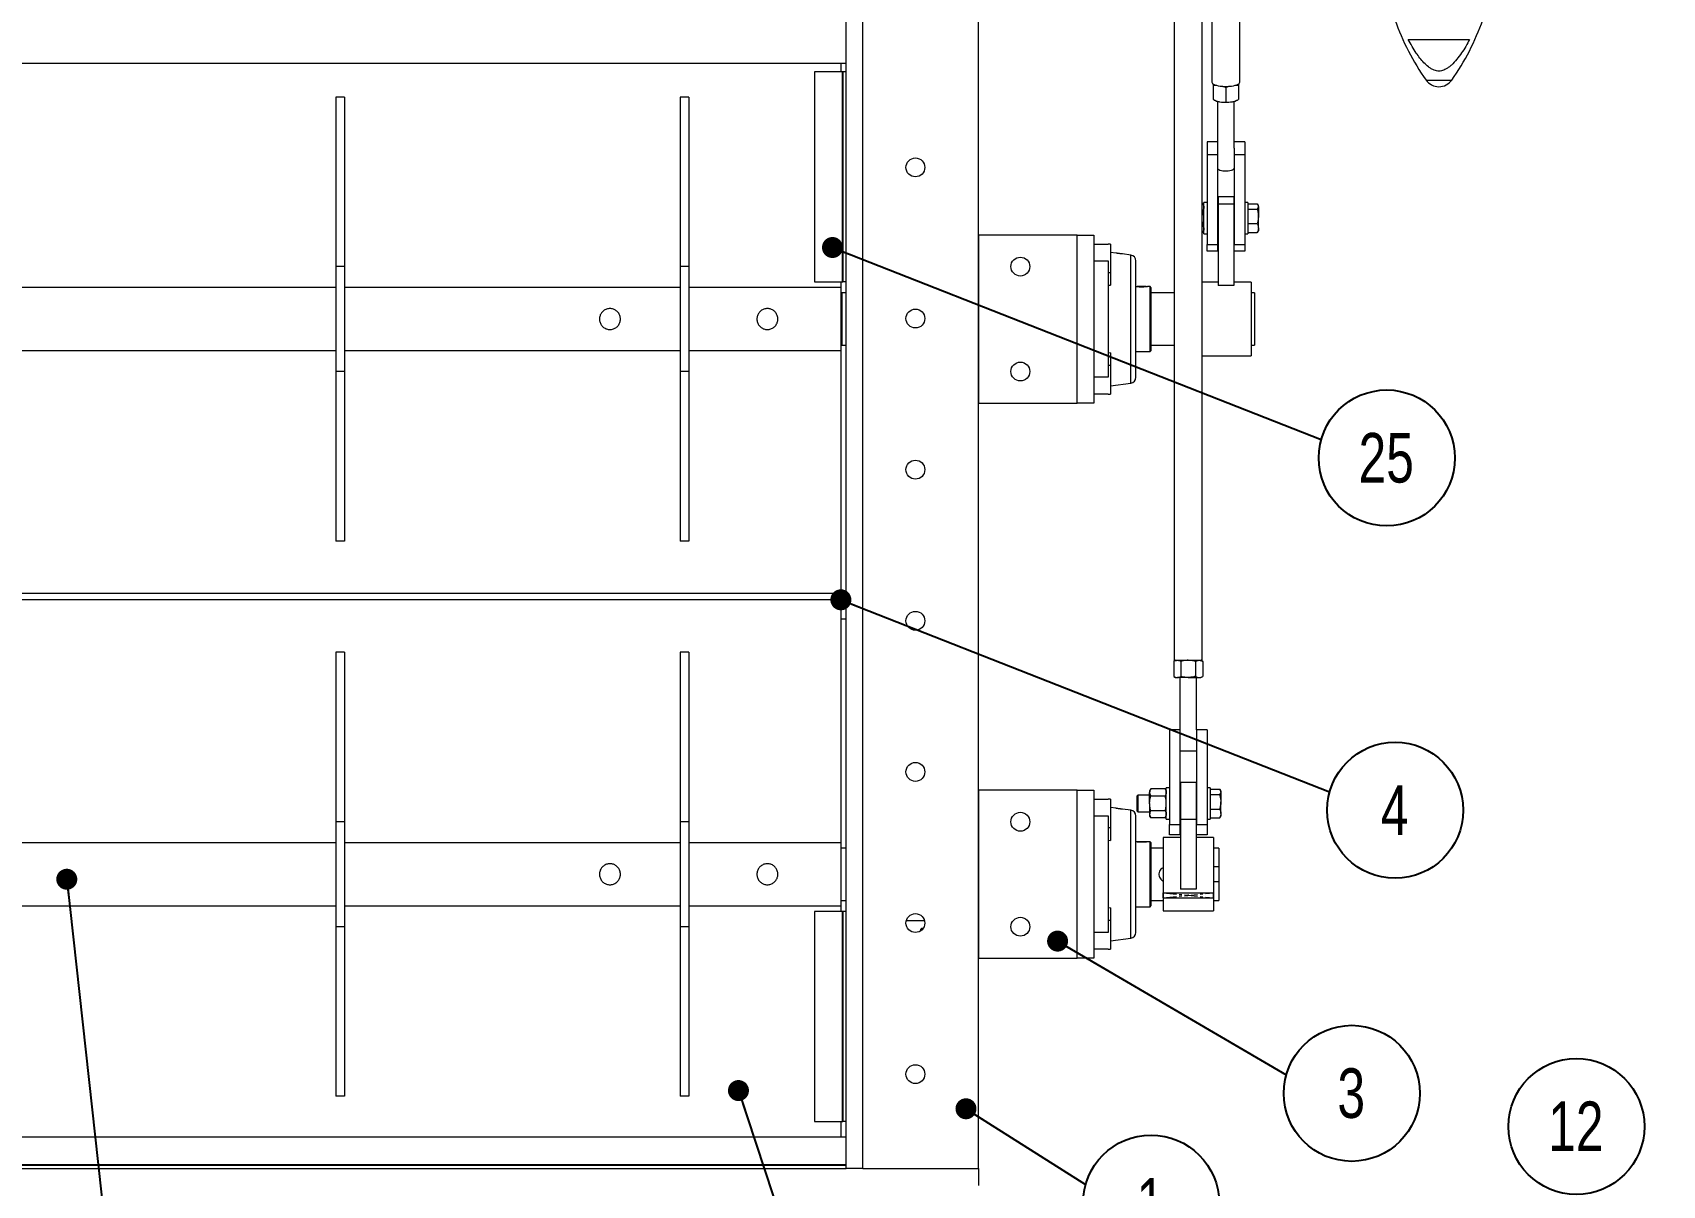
# Model space of a CAD drawing. Header units: millimetres. Extents: x -3124 to 13554, y -5049 to 691.
# Drawn here: x -1584 to -32, y -1491 to -393 of the extents above; entities that cross this region are included whole.
import ezdxf

# ---------------------------------------------------------------- set-up
doc = ezdxf.new("R2010")
doc.units = ezdxf.units.MM
doc.header["$PDSIZE"] = -1
doc.linetypes.add('CENTERX2', pattern=[20.32, 12.7, -2.54, 2.54, -2.54])
doc.layers.add('SHEET', color=179, linetype='Continuous')
doc.styles.add('SLDTEXTSTYLE0', font='TXT', dxfattribs={"width": 0.75})
doc.dimstyles.new('SLDDIMSTYLE1', dxfattribs={"dimtxt": 0.18, "dimasz": 3.302, "dimexe": 0, "dimexo": 0.0625, "dimgap": 0, "dimtad": 0, "dimtih": 1, "dimtoh": 1, "dimdec": 0, "dimrnd": 1e-09, "dimzin": 0, "dimdsep": 46, "dimtxsty": 'Standard', "dimsah": 1, "dimcen": 0.09, "dimadec": 0, "dimazin": 0, "dimtfac": 3.302, "dimtdec": 0, "dimtofl": 0, "dimtmove": 0, "dimatfit": 3, "dimfxl": 1, "dimfrac": 2, "dimtolj": 1, "dimtzin": 0, "dimarcsym": 0})

msp = doc.modelspace()

# ---------------------------------------------------------------- linework, layer by layer
at = {"linetype": 'Continuous', "lineweight": 20}
for p, q in [((-809.36627, -1474.9973), (-809.36627, 145.00267)), ((-793.36624, -1474.9973), (-793.36624, 145.00267)), ((-683.36623, -1474.9973), (-683.36623, 145.00267)), ((-496.76615, -216.49734), (-496.76615, -990.64476)), ((-470.06637, -990.64476), (-470.06637, -216.49734)), ((-460.96617, -216.49734), (-460.96617, -439.65784)), ((-434.26615, -439.65784), (-434.26615, -216.49734)), ((-273.95684, -399.06839), (-215.37573, -399.06839)), ((-2429.36618, -421.80243), (-809.36627, -421.80243)), ((-813.10289, -429.99736), (-839.36624, -429.99736)), ((-839.36624, -429.99736), (-839.36624, -629.99728)), ((-814.36627, -421.80243), (-814.36627, -429.99736)), ((-812.36629, -429.99736), (-813.10289, -429.99736)), ((-813.10289, -429.99736), (-813.10289, -629.99728)), ((-809.36627, -429.99736), (-812.36629, -429.99736)), ((-812.36629, -429.99736), (-812.36629, -629.99728)), ((-459.61624, -441.36575), (-459.61624, -442.83155)), ((-459.61624, -442.83155), (-456.71135, -442.62281)), ((-459.61624, -442.83155), (-459.61624, -456.38064)), ((-447.61616, -444.98661), (-447.61616, -458.5357)), ((-435.61632, -441.35812), (-435.61632, -442.83155)), ((-435.61632, -442.83155), (-435.61632, -456.38064)), ((-256.90038, -437.74751), (-244.66617, -437.74751)), ((-244.66617, -437.74751), (-232.4322, -437.74751)), ((-1287.36618, -453.99729), (-1295.36619, -453.99729)), ((-1295.36619, -453.99729), (-1295.36619, -615.49738)), ((-1287.36618, -453.99729), (-1287.36618, -615.49738)), ((-959.36624, -453.99729), (-967.36626, -453.99729)), ((-967.36626, -453.99729), (-967.36626, -615.49738)), ((-959.36624, -453.99729), (-959.36624, -615.49738)), ((-458.58318, -456.87142), (-457.50171, -457.3603)), ((-455.6163, -458.02644), (-455.6163, -502.76378)), ((-439.61626, -502.76378), (-439.61626, -458.02644)), ((-437.73085, -457.3603), (-436.65105, -456.87214)), ((-465.51615, -496.5426), (-465.51615, -508.98495)), ((-455.6163, -496.5426), (-465.51615, -496.5426)), ((-429.61627, -496.5426), (-439.61626, -496.5426)), ((-429.61627, -496.5426), (-429.61627, -508.98495)), ((-455.51616, -508.98495), (-465.51615, -508.98495)), ((-465.51615, -508.98495), (-465.51615, -594.52012)), ((-455.51616, -503.15598), (-455.51616, -508.98495)), ((-455.51616, -508.98495), (-455.51616, -594.52012)), ((-439.61626, -502.76378), (-439.61626, -508.98495)), ((-429.61627, -508.98495), (-439.61626, -508.98495)), ((-439.61626, -508.98495), (-439.61626, -594.52012)), ((-429.61627, -508.98495), (-429.61627, -594.52012)), ((-469.5881, -555.43473), (-470.06637, -555.43473)), ((-468.51617, -557.29118), (-469.5881, -555.43473)), ((-465.51615, -554.29116), (-468.51617, -554.29116)), ((-468.51617, -569.29114), (-468.51617, -554.29116)), ((-440.01633, -549.16504), (-455.0162, -549.16504)), ((-455.0162, -549.16504), (-455.0162, -556.12877)), ((-440.01633, -556.12877), (-455.0162, -556.12877)), ((-455.0162, -556.12877), (-455.0162, -633.52253)), ((-440.01633, -549.16504), (-440.01633, -556.12877)), ((-440.01633, -556.12877), (-440.01633, -633.52253)), ((-426.61625, -554.29116), (-429.61627, -554.29116)), ((-426.61625, -554.29116), (-426.61625, -555.42782)), ((-426.61625, -555.42782), (-426.61625, -584.29113)), ((-426.61625, -555.55489), (-417.68795, -555.55489)), ((-416.61626, -557.29118), (-417.18441, -556.30734)), ((-416.61626, -558.20051), (-416.61626, -557.29118)), ((-416.61626, -558.20051), (-416.61626, -567.71412)), ((-469.5881, -562.36294), (-470.06637, -562.36294)), ((-468.51617, -584.29113), (-468.51617, -569.29114)), ((-455.0162, -561.29113), (-455.51616, -561.29113)), ((-439.61626, -561.29113), (-440.01633, -561.29113)), ((-426.61625, -560.846), (-417.68795, -560.846)), ((-416.61626, -578.80476), (-416.61626, -567.71412)), ((-589.36625, -585.49729), (-683.36623, -585.49729)), ((-683.36623, -585.49729), (-683.36623, -745.49731)), ((-589.36625, -745.49731), (-589.36625, -585.49729)), ((-589.36625, -585.49729), (-573.36622, -585.49729)), ((-573.36622, -585.49729), (-573.36622, -745.49731)), ((-469.5881, -576.21935), (-470.06637, -576.21935)), ((-469.5881, -583.14755), (-470.06637, -583.14755)), ((-469.5881, -583.14755), (-468.51617, -581.29111)), ((-468.51617, -584.29113), (-465.51615, -584.29113)), ((-455.51616, -577.29116), (-455.0162, -577.29116)), ((-440.01633, -577.29116), (-439.61626, -577.29116)), ((-429.61627, -584.29113), (-426.61625, -584.29113)), ((-426.61625, -574.58225), (-417.68795, -574.58225)), ((-426.61625, -583.02739), (-417.68795, -583.02739)), ((-417.68795, -583.02739), (-417.30529, -582.25944)), ((-417.18441, -582.27506), (-416.61626, -581.29111)), ((-416.61626, -578.80476), (-416.61626, -581.29111)), ((-573.36622, -593.99739), (-559.76635, -593.99739)), ((-557.36619, -593.99739), (-559.76635, -593.99739)), ((-557.36619, -593.99739), (-557.36619, -621.31109)), ((-552.01107, -602.69334), (-557.36619, -601.98834)), ((-538.19185, -604.51272), (-546.09924, -603.47166)), ((-538.19185, -665.49733), (-538.19185, -604.51272)), ((-465.51615, -594.52012), (-455.51616, -594.52012)), ((-465.51615, -600.91343), (-465.51615, -594.52012)), ((-455.51616, -600.91343), (-465.51615, -600.91343)), ((-455.51616, -594.52012), (-455.51616, -600.91343)), ((-439.61626, -594.52012), (-429.61627, -594.52012)), ((-439.61626, -600.91343), (-439.61626, -594.52012)), ((-429.61627, -600.91343), (-439.61626, -600.91343)), ((-429.61627, -594.52012), (-429.61627, -600.91343)), ((-1287.36618, -615.49738), (-1295.36619, -615.49738)), ((-1295.36619, -615.49738), (-1295.36619, -715.49734)), ((-1287.36618, -615.49738), (-1287.36618, -715.49734)), ((-959.36624, -615.49738), (-967.36626, -615.49738)), ((-967.36626, -615.49738), (-967.36626, -715.49734)), ((-959.36624, -615.49738), (-959.36624, -715.49734)), ((-573.36622, -609.9973), (-559.76635, -609.9973)), ((-559.76635, -609.9973), (-559.76635, -720.99735)), ((-533.36626, -665.49733), (-533.36626, -610.01518)), ((-1295.36619, -635.49736), (-1615.36623, -635.49736)), ((-967.36626, -635.49736), (-1287.36618, -635.49736)), ((-814.36627, -635.49736), (-959.36624, -635.49736)), ((-839.36624, -629.99728), (-813.10289, -629.99728)), ((-814.36627, -629.99728), (-814.36627, -635.49736)), ((-814.36627, -635.49736), (-814.36627, -665.49733)), ((-813.10289, -629.99728), (-812.36629, -629.99728)), ((-809.36627, -629.99728), (-812.36629, -629.99728)), ((-557.36619, -621.31109), (-559.76635, -621.31109)), ((-559.76635, -633.12104), (-557.36619, -633.35183)), ((-557.36619, -621.31109), (-557.36619, -633.35183)), ((-532.08977, -634.59733), (-532.25094, -634.75874)), ((-523.4428, -634.59733), (-532.08977, -634.59733)), ((-523.27925, -634.76088), (-523.4428, -634.59733)), ((-519.86629, -634.59733), (-522.09502, -634.59733)), ((-518.76622, -635.69739), (-519.86629, -634.59733)), ((-519.86629, -665.49733), (-519.86629, -634.59733)), ((-518.76622, -665.49733), (-518.76622, -635.69739)), ((-455.0162, -630.49736), (-470.06637, -630.49736)), ((-440.01633, -633.52253), (-455.0162, -633.52253)), ((-423.51633, -630.49736), (-440.01633, -630.49736)), ((-423.51633, -630.49736), (-423.51633, -694.16764)), ((-813.36622, -640.99731), (-814.36627, -640.99731)), ((-809.36627, -640.49735), (-813.36622, -640.49735)), ((-813.36622, -640.49735), (-813.36622, -690.49736)), ((-496.76615, -640.49735), (-518.76622, -640.49735)), ((-420.46625, -640.49735), (-423.51633, -640.49735)), ((-420.46625, -640.49735), (-420.46625, -690.49736)), ((-814.36627, -665.49733), (-814.36627, -695.49736)), ((-538.19185, -726.48199), (-538.19185, -665.49733)), ((-533.36626, -720.97947), (-533.36626, -665.49733)), ((-519.86629, -696.39733), (-519.86629, -665.49733)), ((-518.76622, -695.29732), (-518.76622, -665.49733)), ((-1615.36623, -695.49736), (-1295.36619, -695.49736)), ((-1287.36618, -695.49736), (-967.36626, -695.49736)), ((-959.36624, -695.49736), (-814.36627, -695.49736)), ((-814.36627, -689.99734), (-813.36622, -689.99734)), ((-814.36627, -695.49736), (-814.36627, -926.99732)), ((-813.36622, -690.49736), (-809.36627, -690.49736)), ((-557.36619, -697.64277), (-559.76635, -697.87361)), ((-557.36619, -697.64277), (-557.36619, -709.68362)), ((-533.36626, -696.39733), (-519.86629, -696.39733)), ((-519.86629, -696.39733), (-518.76622, -695.29732)), ((-518.76622, -690.49736), (-496.76615, -690.49736)), ((-423.51633, -690.49736), (-420.46625, -690.49736)), ((-423.51633, -694.16764), (-423.51633, -700.49735)), ((-557.36619, -709.68362), (-559.76635, -709.68362)), ((-557.36619, -709.68362), (-557.36619, -736.99733)), ((-470.06637, -700.49735), (-423.51633, -700.49735)), ((-1287.36618, -715.49734), (-1295.36619, -715.49734)), ((-1295.36619, -715.49734), (-1295.36619, -876.99731)), ((-1287.36618, -715.49734), (-1287.36618, -876.99731)), ((-959.36624, -715.49734), (-967.36626, -715.49734)), ((-967.36626, -715.49734), (-967.36626, -876.99731)), ((-959.36624, -715.49734), (-959.36624, -876.99731)), ((-559.76635, -720.99735), (-573.36622, -720.99735)), ((-557.36619, -729.00637), (-538.19185, -726.48199)), ((-559.76635, -736.99733), (-573.36622, -736.99733)), ((-559.76635, -736.99733), (-557.36619, -736.99733)), ((-683.36623, -745.49731), (-589.36625, -745.49731)), ((-573.36622, -745.49731), (-589.36625, -745.49731)), ((-1287.36618, -876.99731), (-1295.36619, -876.99731)), ((-959.36624, -876.99731), (-967.36626, -876.99731)), ((-814.36627, -926.99732), (-2424.36619, -926.99732)), ((-814.36627, -932.9973), (-2424.36619, -932.9973)), ((-814.36627, -932.9973), (-814.36627, -1164.49732)), ((-814.36627, -951.16891), (-809.36627, -951.16891)), ((-1287.36618, -982.99731), (-1295.36619, -982.99731)), ((-1295.36619, -982.99731), (-1295.36619, -1144.49734)), ((-1287.36618, -982.99731), (-1287.36618, -1144.49734)), ((-959.36624, -982.99731), (-967.36626, -982.99731)), ((-967.36626, -982.99731), (-967.36626, -1144.49734)), ((-959.36624, -982.99731), (-959.36624, -1144.49734)), ((-495.41622, -990.64476), (-497.27279, -991.71651)), ((-497.27279, -991.71651), (-497.27279, -1005.97293)), ((-496.76615, -990.64476), (-470.06637, -990.64476)), ((-490.34458, -991.71651), (-490.34458, -1005.97293)), ((-476.48817, -991.71651), (-476.48817, -1005.97293)), ((-469.55997, -991.71651), (-471.41629, -990.64476)), ((-469.55997, -991.71651), (-469.55997, -1005.97293)), ((-497.27279, -1005.97293), (-495.41622, -1007.04474)), ((-495.41622, -1007.04474), (-493.80857, -1007.04474)), ((-483.41638, -1007.04474), (-493.80857, -1007.04474)), ((-491.41627, -1007.04474), (-491.41627, -1057.04475)), ((-483.41638, -1007.04474), (-473.02395, -1007.04474)), ((-475.41624, -1057.04475), (-475.41624, -1007.04474)), ((-473.02395, -1007.04474), (-471.41629, -1007.04474)), ((-471.41629, -1007.04474), (-469.55997, -1005.97293)), ((-501.31637, -1057.04475), (-501.31637, -1147.04472)), ((-491.31638, -1057.04475), (-501.31637, -1057.04475)), ((-491.31638, -1057.04475), (-491.31638, -1147.04472)), ((-465.41625, -1057.04475), (-475.41624, -1057.04475)), ((-475.41624, -1057.04475), (-475.41624, -1147.04472)), ((-465.41625, -1057.04475), (-465.41625, -1147.04472)), ((-491.31638, -1077.04473), (-475.41624, -1077.04473)), ((-683.36623, -1114.49731), (-683.36623, -1274.4973)), ((-589.36625, -1114.49731), (-683.36623, -1114.49731)), ((-589.36625, -1274.4973), (-589.36625, -1114.49731)), ((-589.36625, -1114.49731), (-573.36622, -1114.49731)), ((-573.36622, -1114.49731), (-573.36622, -1274.4973)), ((-519.14435, -1113.18833), (-520.21628, -1115.04472)), ((-520.21628, -1115.04472), (-520.21628, -1116.65243)), ((-520.21628, -1127.04474), (-520.21628, -1116.65243)), ((-505.38808, -1113.18833), (-519.14435, -1113.18833)), ((-504.31615, -1115.04472), (-505.38808, -1113.18833)), ((-501.31637, -1112.04476), (-504.31615, -1112.04476)), ((-504.31615, -1127.04474), (-504.31615, -1112.04476)), ((-475.86638, -1107.0447), (-490.86624, -1107.0447)), ((-490.86624, -1107.0447), (-490.86624, -1142.21228)), ((-475.86638, -1107.0447), (-475.86638, -1142.21228)), ((-462.41623, -1112.04476), (-465.41625, -1112.04476)), ((-462.41623, -1112.04476), (-462.41623, -1113.18136)), ((-462.41623, -1113.18136), (-462.41623, -1142.04473)), ((-462.41623, -1113.30849), (-453.48817, -1113.30849)), ((-452.41624, -1115.04472), (-452.98439, -1114.06088)), ((-452.41624, -1115.95405), (-452.41624, -1115.04472)), ((-452.41624, -1115.95405), (-452.41624, -1125.46766)), ((-573.36622, -1122.99729), (-559.76635, -1122.99729)), ((-557.36619, -1122.99729), (-559.76635, -1122.99729)), ((-557.36619, -1122.99729), (-557.36619, -1150.311)), ((-552.01107, -1131.69331), (-557.36619, -1130.9883)), ((-538.19185, -1133.51262), (-546.09924, -1132.47163)), ((-531.31467, -1119.04473), (-532.41616, -1120.14622)), ((-532.41616, -1120.14622), (-532.41616, -1120.66895)), ((-532.41616, -1120.66895), (-532.41616, -1133.9432)), ((-520.21628, -1119.04473), (-531.31467, -1119.04473)), ((-531.31467, -1119.04473), (-531.31467, -1119.65091)), ((-531.31467, -1119.65091), (-531.31467, -1135.0447)), ((-520.21628, -1127.04474), (-520.21628, -1137.43705)), ((-505.38808, -1120.11654), (-519.14435, -1120.11654)), ((-504.31615, -1142.04473), (-504.31615, -1127.04474)), ((-490.86624, -1119.04473), (-491.31638, -1119.04473)), ((-475.41624, -1119.04473), (-475.86638, -1119.04473)), ((-462.41623, -1118.59954), (-453.48817, -1118.59954)), ((-462.41623, -1132.33579), (-453.48817, -1132.33579)), ((-452.41624, -1136.55836), (-452.41624, -1125.46766)), ((-1287.36618, -1144.49734), (-1295.36619, -1144.49734)), ((-1295.36619, -1144.49734), (-1295.36619, -1244.4973)), ((-1287.36618, -1144.49734), (-1287.36618, -1244.4973)), ((-959.36624, -1144.49734), (-967.36626, -1144.49734)), ((-967.36626, -1144.49734), (-967.36626, -1244.4973)), ((-959.36624, -1144.49734), (-959.36624, -1244.4973)), ((-573.36622, -1138.99732), (-559.76635, -1138.99732)), ((-559.76635, -1138.99732), (-559.76635, -1249.99732)), ((-538.19185, -1194.49732), (-538.19185, -1133.51262)), ((-533.36626, -1194.49732), (-533.36626, -1139.01514)), ((-532.41616, -1133.9432), (-531.31467, -1135.0447)), ((-531.31467, -1135.0447), (-520.21628, -1135.0447)), ((-520.21628, -1137.43705), (-520.21628, -1139.04471)), ((-520.21628, -1139.04471), (-519.14435, -1140.90115)), ((-505.38808, -1133.97295), (-519.14435, -1133.97295)), ((-505.38808, -1140.90115), (-519.14435, -1140.90115)), ((-505.38808, -1140.90115), (-504.31615, -1139.04471)), ((-504.31615, -1142.04473), (-501.31637, -1142.04473)), ((-501.31637, -1147.04472), (-491.31638, -1147.04472)), ((-501.31637, -1157.04471), (-501.31637, -1147.04472)), ((-491.31638, -1135.0447), (-490.86624, -1135.0447)), ((-491.31638, -1147.04472), (-491.31638, -1157.04471)), ((-475.86638, -1142.21228), (-490.86624, -1142.21228)), ((-490.86624, -1142.21228), (-490.86624, -1208.73159)), ((-475.86638, -1135.0447), (-475.41624, -1135.0447)), ((-475.86638, -1142.21228), (-475.86638, -1208.73159)), ((-475.41624, -1147.04472), (-465.41625, -1147.04472)), ((-475.41624, -1157.04471), (-475.41624, -1147.04472)), ((-465.41625, -1142.04473), (-462.41623, -1142.04473)), ((-465.41625, -1147.04472), (-465.41625, -1157.04471)), ((-462.41623, -1140.78093), (-453.48817, -1140.78093)), ((-453.48817, -1140.78093), (-453.10527, -1140.01304)), ((-452.98439, -1140.0286), (-452.41624, -1139.04471)), ((-452.41624, -1136.55836), (-452.41624, -1139.04471)), ((-1295.36619, -1164.49732), (-1615.36623, -1164.49732)), ((-967.36626, -1164.49732), (-1287.36618, -1164.49732)), ((-814.36627, -1164.49732), (-959.36624, -1164.49732)), ((-814.36627, -1164.49732), (-814.36627, -1194.49732)), ((-557.36619, -1150.311), (-559.76635, -1150.311)), ((-559.76635, -1162.12103), (-557.36619, -1162.35185)), ((-557.36619, -1150.311), (-557.36619, -1162.35185)), ((-532.08977, -1163.59732), (-532.25094, -1163.75867)), ((-523.4428, -1163.59732), (-532.08977, -1163.59732)), ((-523.27925, -1163.76087), (-523.4428, -1163.59732)), ((-519.86629, -1163.59732), (-522.09502, -1163.59732)), ((-518.76622, -1164.69732), (-519.86629, -1163.59732)), ((-519.86629, -1194.49732), (-519.86629, -1163.59732)), ((-490.86624, -1159.49732), (-507.36624, -1159.49732)), ((-507.36624, -1159.49732), (-507.36624, -1229.49731)), ((-491.31638, -1157.04471), (-501.31637, -1157.04471)), ((-459.36638, -1159.49732), (-475.86638, -1159.49732)), ((-465.41625, -1157.04471), (-475.41624, -1157.04471)), ((-459.36638, -1159.49732), (-459.36638, -1229.49731)), ((-809.36627, -1169.49731), (-814.36627, -1169.49731)), ((-518.76622, -1194.49732), (-518.76622, -1164.69732)), ((-507.36624, -1169.49731), (-518.76622, -1169.49731)), ((-454.36627, -1169.49731), (-459.36638, -1169.49731)), ((-454.36627, -1169.49731), (-454.36627, -1187.49732)), ((-814.36627, -1194.49732), (-814.36627, -1224.49732)), ((-538.19185, -1255.48199), (-538.19185, -1194.49732)), ((-533.36626, -1249.97947), (-533.36626, -1194.49732)), ((-519.86629, -1225.39732), (-519.86629, -1194.49732)), ((-518.76622, -1224.29732), (-518.76622, -1194.49732)), ((-454.36627, -1187.49732), (-459.36638, -1187.49732)), ((-454.36627, -1187.49732), (-454.36627, -1201.49732)), ((-475.86638, -1208.73159), (-490.86624, -1208.73159)), ((-459.36638, -1201.49732), (-454.36627, -1201.49732)), ((-454.36627, -1201.49732), (-454.36627, -1219.49732)), ((-1615.36623, -1224.49732), (-1295.36619, -1224.49732)), ((-1287.36618, -1224.49732), (-967.36626, -1224.49732)), ((-959.36624, -1224.49732), (-814.36627, -1224.49732)), ((-814.36627, -1219.49732), (-809.36627, -1219.49732)), ((-814.36627, -1224.49732), (-814.36627, -1229.99731)), ((-533.36626, -1225.39732), (-519.86629, -1225.39732)), ((-519.86629, -1225.39732), (-518.76622, -1224.29732)), ((-518.76622, -1219.49732), (-507.36624, -1219.49732)), ((-507.36626, -1217.02995), (-507.36626, -1212.11503)), ((-507.36626, -1212.11503), (-459.36626, -1212.11503)), ((-507.36626, -1217.02995), (-459.36626, -1217.02995)), ((-459.36638, -1219.49732), (-454.36627, -1219.49732)), ((-459.36626, -1217.02995), (-459.36626, -1212.11503)), ((-839.36624, -1229.99731), (-839.36624, -1429.9973)), ((-813.10289, -1229.99731), (-839.36624, -1229.99731)), ((-812.36629, -1229.99731), (-813.10289, -1229.99731)), ((-813.10289, -1229.99731), (-813.10289, -1429.9973)), ((-809.36627, -1229.99731), (-812.36629, -1229.99731)), ((-812.36629, -1229.99731), (-812.36629, -1429.9973)), ((-752.01206, -1238.49732), (-734.7204, -1238.49732)), ((-557.36619, -1226.64276), (-559.76635, -1226.87361)), ((-557.36619, -1238.68361), (-559.76635, -1238.68361)), ((-557.36619, -1226.64276), (-557.36619, -1238.68361)), ((-557.36619, -1238.68361), (-557.36619, -1265.99732)), ((-507.36624, -1229.49731), (-459.36638, -1229.49731)), ((-1287.36618, -1244.4973), (-1295.36619, -1244.4973)), ((-1295.36619, -1244.4973), (-1295.36619, -1405.9973)), ((-1287.36618, -1244.4973), (-1287.36618, -1405.9973)), ((-959.36624, -1244.4973), (-967.36626, -1244.4973)), ((-967.36626, -1244.4973), (-967.36626, -1405.9973)), ((-959.36624, -1244.4973), (-959.36624, -1405.9973)), ((-737.40225, -1246.2143), (-738.36629, -1247.17829)), ((-738.36629, -1247.17829), (-738.36629, -1248.48062)), ((-736.03253, -1246.2143), (-737.40225, -1246.2143)), ((-737.40225, -1246.2143), (-737.40225, -1247.73756)), ((-559.76635, -1249.99732), (-573.36622, -1249.99732)), ((-557.36619, -1258.00633), (-538.19185, -1255.48199)), ((-559.76635, -1265.99732), (-573.36622, -1265.99732)), ((-559.76635, -1265.99732), (-557.36619, -1265.99732)), ((-683.36623, -1274.4973), (-589.36625, -1274.4973)), ((-573.36622, -1274.4973), (-589.36625, -1274.4973)), ((-1287.36618, -1405.9973), (-1295.36619, -1405.9973)), ((-959.36624, -1405.9973), (-967.36626, -1405.9973)), ((-839.36624, -1429.9973), (-813.10289, -1429.9973)), ((-814.36627, -1429.9973), (-814.36627, -1444.9973)), ((-813.10289, -1429.9973), (-812.36629, -1429.9973)), ((-809.36627, -1429.9973), (-812.36629, -1429.9973)), ((-809.36627, -1444.9973), (-2429.36618, -1444.9973)), ((-809.36627, -1471.2607), (-2429.36618, -1471.2607)), ((-809.36627, -1471.9973), (-2429.36618, -1471.9973)), ((-2429.36618, -1474.9973), (-809.36627, -1474.9973)), ((-793.36624, -1474.9973), (-809.36627, -1474.9973)), ((-793.36624, -1474.9973), (-683.36623, -1474.9973)), ((-683.36623, -1474.9973), (-683.36623, -1490.9973))]:
    msp.add_line(p, q, dxfattribs=at)
at = {"linetype": 'CENTERX2', "lineweight": 20}
for p, q in [((-507.36626, -1217.02995), (-459.36626, -1212.11503)), ((-507.36626, -1212.11503), (-459.36626, -1217.02995))]:
    msp.add_line(p, q, dxfattribs=at)
at = {"linetype": 'Continuous', "lineweight": 20, "flags": 128}
for points in [[(-460.96617, -439.65784), (-460.78426, -440.34127), (-460.24281, -441.00622), (-459.35732, -441.63421), (-458.1514, -442.20844), (-456.65795, -442.71293), (-454.91797, -443.13422), (-452.97891, -443.46062), (-450.89346, -443.6833), (-448.71861, -443.79619), (-446.51371, -443.79619), (-444.3391, -443.6833), (-442.25365, -443.46062), (-440.31459, -443.13422), (-438.57461, -442.71293), (-437.08116, -442.20844), (-435.87524, -441.63421), (-434.98951, -441.00622), (-434.4483, -440.34127), (-434.26615, -439.65784), (-434.26615, -439.65784)], [(-455.51616, -522.16378), (-455.07079, -522.67459), (-454.2883, -523.14463), (-453.20398, -523.55245), (-451.86669, -523.8798), (-450.33723, -524.11166), (-448.68475, -524.23778), (-446.98387, -524.25232), (-445.31161, -524.15457), (-443.74353, -523.94906), (-442.35069, -523.64507), (-441.19603, -523.25621), (-440.332, -522.80036), (-439.79722, -522.29789), (-439.61626, -521.77158)]]:
    msp.add_lwpolyline(points, dxfattribs=at)
at = {"linetype": 'Continuous', "lineweight": 20}
for centre in [(-743.36625, -520.99734), (-643.36626, -615.49734), (-743.36625, -664.99734), (-643.36626, -715.49733), (-743.36625, -808.99733), (-743.36625, -952.99732), (-743.36625, -1096.99732), (-643.36626, -1144.49732), (-743.36625, -1240.99731), (-643.36626, -1244.49731), (-743.36625, -1384.99731)]:
    msp.add_circle(centre, 9, dxfattribs=at)
for centre, radius, start, end in [((-69.31138, -304.66721), 229.99999, 199.20709271, 215.35285502), ((-420.02116, -304.66721), 229.99999, 324.64714498, 340.79290729), ((-244.66627, -429.06841), 15, 215.35285502, 270), ((-244.66627, -429.06841), 15, 270, 324.64714498), ((-451.05928, -442.25954), 16.41761, 246.89548477, 261.04013515), ((-447.61628, -423.12881), 35.85359, 260.36650813, 279.63349187), ((-444.17232, -442.26286), 16.41418, 278.9583803, 293.10599978), ((-454.76558, -502.75546), 0.85076, 180.56045436, 208.0849856), ((-538.91626, -610.01518), 5.55, 0, 82.5), ((-538.91626, -720.97949), 5.55, 277.5, 0), ((-538.91626, -1139.01516), 5.55, 0, 82.5), ((-538.91626, -1249.97947), 5.55, 277.5, 0)]:
    msp.add_arc(centre, radius, start, end, dxfattribs=at)
for points, knots in [([(-215.37573, -399.06839), (-216.5781, -401.27276), (-218.98257, -405.68102), (-223.05448, -412.0215), (-227.50566, -418.09274), (-231.62346, -422.56436), (-235.12575, -425.53445), (-237.53607, -427.15778), (-239.93772, -428.33615), (-242.26226, -429.05367), (-244.62378, -429.30195), (-246.92329, -429.06773), (-249.39422, -428.36015), (-251.97456, -427.07268), (-255.30478, -424.72559), (-258.96471, -421.32916), (-262.76919, -416.83855), (-266.53909, -411.60609), (-270.33429, -405.71138), (-272.74923, -401.28289), (-273.95684, -399.06839)], [0, 0, 0, 0, 0.0863457041, 0.1726723306, 0.2589680891, 0.3450829634, 0.3809357595, 0.4167374877, 0.4447326759, 0.4726738442, 0.4999778201, 0.5258154528, 0.5516891246, 0.587992722, 0.6243958973, 0.6915464351, 0.7590637828, 0.8265466259, 0.913263425, 1, 1, 1, 1]), ([(-450.76257, -443.67174), (-450.64107, -443.70576), (-449.57087, -444.00542), (-448.5347, -444.52554), (-447.61616, -444.98661)], [0, 0, 0, 0, 0.1135316902, 1, 1, 1, 1]), ([(-447.61616, -444.98661), (-446.64623, -444.49634), (-445.57087, -443.95278), (-444.45906, -443.65981), (-444.35006, -443.63108)], [0, 0, 0, 0, 0.9019669228, 1, 1, 1, 1]), ([(-438.43943, -442.62389), (-438.42576, -442.62288), (-437.46454, -442.55203), (-436.53381, -442.69279), (-435.61632, -442.83155)], [0, 0, 0, 0, 0.01422294637, 1, 1, 1, 1]), ([(-459.61624, -456.38064), (-458.64186, -456.84034), (-456.67516, -457.7682), (-454.64203, -458.23918), (-453.6162, -458.47681)], [0, 0, 0, 0, 0.4954422042, 1, 1, 1, 1]), ([(-453.6162, -458.47681), (-453.47395, -458.50113), (-452.39688, -458.68522), (-450.36635, -458.82772), (-448.53849, -458.63364), (-447.61616, -458.5357)], [0, 0, 0, 0, 0.0701017133, 0.5307787059, 1, 1, 1, 1]), ([(-447.61616, -458.5357), (-446.64177, -458.6454), (-444.67512, -458.86682), (-442.6421, -458.6076), (-441.61636, -458.47681)], [0, 0, 0, 0, 0.49545634103, 1, 1, 1, 1]), ([(-441.61636, -458.47681), (-441.47411, -458.45007), (-440.397, -458.24758), (-438.36634, -457.66018), (-436.53855, -456.80974), (-435.61632, -456.38064)], [0, 0, 0, 0, 0.07010300584, 0.53080898002, 1, 1, 1, 1]), ([(-469.5881, -555.43473), (-469.2885, -555.99733), (-468.6838, -557.13283), (-468.57238, -558.30661), (-468.51617, -558.89883)], [0, 0, 0, 0, 0.49545980862, 1, 1, 1, 1]), ([(-468.51617, -558.89883), (-468.5175, -558.98097), (-468.52752, -559.60284), (-468.76103, -560.77515), (-469.31073, -561.83044), (-469.5881, -562.36294)], [0, 0, 0, 0, 0.0701028764, 0.5307833129, 1, 1, 1, 1]), ([(-417.68795, -555.55489), (-417.55699, -555.73731), (-417.18332, -556.2578), (-416.72753, -557.13899), (-416.65351, -557.84511), (-416.61626, -558.20051)], [0, 0, 0, 0, 0.2113672121, 0.6030802211, 1, 1, 1, 1]), ([(-416.61626, -558.20051), (-416.62813, -558.40849), (-416.6792, -559.30359), (-417.24988, -560.17617), (-417.68795, -560.846)], [0, 0, 0, 0, 0.2323648947, 1, 1, 1, 1]), ([(-468.51617, -569.29114), (-468.53213, -568.66118), (-468.59152, -566.31611), (-469.16712, -564.03285), (-469.5881, -562.36294)], [0, 0, 0, 0, 0.2686301534, 1, 1, 1, 1]), ([(-469.5881, -576.21935), (-469.42631, -575.63772), (-468.79813, -573.37939), (-468.63631, -571.03313), (-468.51617, -569.29114)], [0, 0, 0, 0, 0.25754594749, 1, 1, 1, 1]), ([(-417.68795, -560.846), (-417.38845, -561.96143), (-416.78395, -564.21272), (-416.6725, -566.53995), (-416.61626, -567.71412)], [0, 0, 0, 0, 0.49545992807, 1, 1, 1, 1]), ([(-416.61626, -567.71412), (-416.61759, -567.87692), (-416.62762, -569.10977), (-416.86117, -571.43423), (-417.41068, -573.52652), (-417.68795, -574.58225)], [0, 0, 0, 0, 0.0700894071, 0.5307895444, 1, 1, 1, 1]), ([(-469.5881, -576.21935), (-469.2885, -576.78194), (-468.6838, -577.91743), (-468.57238, -579.09123), (-468.51617, -579.68345)], [0, 0, 0, 0, 0.4954616146, 1, 1, 1, 1]), ([(-468.51617, -579.68345), (-468.5175, -579.76558), (-468.52752, -580.38749), (-468.76103, -581.55974), (-469.31073, -582.61505), (-469.5881, -583.14755)], [0, 0, 0, 0, 0.0700994572, 0.5307852028, 1, 1, 1, 1]), ([(-417.68795, -574.58225), (-417.38845, -575.26801), (-416.78395, -576.65212), (-416.6725, -578.08288), (-416.61626, -578.80476)], [0, 0, 0, 0, 0.4954590914, 1, 1, 1, 1]), ([(-416.61626, -578.80476), (-416.61759, -578.90489), (-416.62761, -579.66302), (-416.86117, -581.09195), (-417.41068, -582.37831), (-417.68795, -583.02739)], [0, 0, 0, 0, 0.07010727893, 0.53079562259, 1, 1, 1, 1]), ([(-551.62125, -602.7638), (-551.66907, -602.75549), (-551.87711, -602.71936), (-552.06486, -602.68557), (-552.02167, -602.69319), (-552.01131, -602.69501)], [0, 0, 0, 0, 0.1848890293, 0.8044886234, 1, 1, 1, 1]), ([(-546.5253, -603.43471), (-546.60028, -603.42776), (-546.86086, -603.40363), (-547.48269, -603.34142), (-548.4257, -603.23455), (-549.45984, -603.10044), (-550.45273, -602.95581), (-551.18898, -602.83722), (-551.50468, -602.7836), (-551.62125, -602.7638)], [0, 0, 0, 0, 0.0653943299, 0.2272481734, 0.392758357, 0.5614405457, 0.7315613344, 0.9008796748, 1, 1, 1, 1]), ([(-546.09924, -603.47166), (-546.09916, -603.47166), (-546.05467, -603.47166), (-546.19391, -603.46495), (-546.43466, -603.44298), (-546.5253, -603.43471)], [0, 0, 0, 0, 0.0011164906, 0.6239629642, 1, 1, 1, 1]), ([(-522.09502, -634.59816), (-522.14445, -634.606), (-522.24406, -634.62181), (-523.05928, -634.74007), (-524.30574, -634.88583), (-525.98382, -635.01481), (-527.94275, -635.06214), (-529.94127, -634.9946), (-531.70387, -634.83747), (-532.90577, -634.68056), (-533.46251, -634.59445), (-533.39403, -634.60484), (-533.37675, -634.60746)], [0, 0, 0, 0, 0.0926160163, 0.1866509759, 0.2862619779, 0.3941814547, 0.5091459651, 0.6274455129, 0.7455644906, 0.8594485648, 0.9645292781, 1, 1, 1, 1]), ([(-1044.36628, -665.49733), (-1044.2617, -664.40627), (-1044.05268, -662.22547), (-1042.43078, -659.30266), (-1039.99934, -657.00192), (-1036.86977, -655.6148), (-1033.48852, -655.35444), (-1030.29457, -656.17617), (-1027.53125, -657.95208), (-1025.43157, -660.58833), (-1024.31166, -663.82724), (-1024.33165, -667.20005), (-1025.40413, -670.31238), (-1027.41344, -672.93909), (-1030.23496, -674.81851), (-1033.55286, -675.65394), (-1036.88234, -675.35511), (-1039.88802, -674.04498), (-1042.34002, -671.82263), (-1044.03983, -668.85814), (-1044.25914, -666.6003), (-1044.36628, -665.49733)], [0, 0, 0, 0, 0.0517213034, 0.1033809826, 0.1566633838, 0.2114490712, 0.2643673123, 0.3148870329, 0.3662423596, 0.4202729726, 0.4748115942, 0.5269789816, 0.5776543426, 0.6296806778, 0.6840619377, 0.7382977298, 0.7897500086, 0.8402504846, 0.8929664772, 0.9477133196, 1, 1, 1, 1]), ([(-894.36619, -665.49733), (-894.26166, -664.40627), (-894.05274, -662.22545), (-892.4308, -659.30266), (-889.99937, -657.00192), (-886.8698, -655.6148), (-883.48855, -655.35445), (-880.29459, -656.17616), (-877.5313, -657.95212), (-875.43142, -660.58826), (-874.31179, -663.82726), (-874.33147, -667.20007), (-875.40421, -670.31236), (-877.41346, -672.93909), (-880.23499, -674.81851), (-883.55288, -675.65394), (-886.88237, -675.35511), (-889.88805, -674.04498), (-892.34004, -671.82262), (-894.03989, -668.85815), (-894.2591, -666.6003), (-894.36619, -665.49733)], [0, 0, 0, 0, 0.0517209685, 0.1033806202, 0.1566629931, 0.2114486514, 0.2643668644, 0.3148865581, 0.3662418575, 0.4202736038, 0.4748115844, 0.5269789332, 0.5776548779, 0.6296811854, 0.6840624163, 0.7382981797, 0.7897504311, 0.8402508803, 0.8929668448, 0.9477136581, 1, 1, 1, 1]), ([(-497.27279, -991.71651), (-496.71015, -991.41695), (-495.57455, -990.81235), (-494.40078, -990.70096), (-493.80857, -990.64476)], [0, 0, 0, 0, 0.4954624098, 1, 1, 1, 1]), ([(-493.80857, -990.64476), (-493.72648, -990.64602), (-493.10481, -990.65556), (-491.93218, -990.88987), (-490.877, -991.43929), (-490.34458, -991.71651)], [0, 0, 0, 0, 0.0700915077, 0.5307936586, 1, 1, 1, 1]), ([(-483.41638, -990.64476), (-484.04634, -990.66067), (-486.39141, -990.7199), (-488.67467, -991.29552), (-490.34458, -991.71651)], [0, 0, 0, 0, 0.26863003178, 1, 1, 1, 1]), ([(-476.48817, -991.71651), (-477.0698, -991.55472), (-479.32813, -990.92653), (-481.67439, -990.76482), (-483.41638, -990.64476)], [0, 0, 0, 0, 0.257546724, 1, 1, 1, 1]), ([(-476.48817, -991.71651), (-475.92553, -991.41695), (-474.78995, -990.81235), (-473.61617, -990.70096), (-473.02395, -990.64476)], [0, 0, 0, 0, 0.4954660361, 1, 1, 1, 1]), ([(-473.02395, -990.64476), (-472.94186, -990.64602), (-472.32027, -990.65556), (-471.14751, -990.88988), (-470.09237, -991.43929), (-469.55997, -991.71651)], [0, 0, 0, 0, 0.070098347, 0.5307898791, 1, 1, 1, 1]), ([(-497.27279, -1005.97293), (-496.71014, -1006.27249), (-495.57455, -1006.87708), (-494.40078, -1006.98852), (-493.80857, -1007.04474)], [0, 0, 0, 0, 0.4954620612, 1, 1, 1, 1]), ([(-493.80857, -1007.04474), (-493.72648, -1007.04346), (-493.10481, -1007.03376), (-491.93218, -1006.79973), (-490.877, -1006.25021), (-490.34458, -1005.97293)], [0, 0, 0, 0, 0.0700915245, 0.5307922944, 1, 1, 1, 1]), ([(-483.41638, -1007.04474), (-484.04634, -1007.02883), (-486.39142, -1006.96961), (-488.67468, -1006.39395), (-490.34458, -1005.97293)], [0, 0, 0, 0, 0.2686295941, 1, 1, 1, 1]), ([(-476.48817, -1005.97293), (-477.0698, -1006.13472), (-479.32813, -1006.76291), (-481.67439, -1006.92465), (-483.41638, -1007.04474)], [0, 0, 0, 0, 0.2575464652, 1, 1, 1, 1]), ([(-476.48817, -1005.97293), (-475.92553, -1006.27249), (-474.78995, -1006.87708), (-473.61617, -1006.98852), (-473.02395, -1007.04474)], [0, 0, 0, 0, 0.49546568754, 1, 1, 1, 1]), ([(-473.02395, -1007.04474), (-472.94186, -1007.04346), (-472.32027, -1007.03376), (-471.14751, -1006.79971), (-470.09237, -1006.2502), (-469.55997, -1005.97293)], [0, 0, 0, 0, 0.07009836384, 0.53078851489, 1, 1, 1, 1]), ([(-519.14435, -1113.18833), (-519.44396, -1113.7509), (-520.04866, -1114.88635), (-520.16007, -1116.06018), (-520.21628, -1116.65243)], [0, 0, 0, 0, 0.49545562248, 1, 1, 1, 1]), ([(-520.21628, -1116.65243), (-520.21496, -1116.73455), (-520.20493, -1117.35633), (-519.97143, -1118.52877), (-519.42173, -1119.58406), (-519.14435, -1120.11654)], [0, 0, 0, 0, 0.07009521932, 0.53078519315, 1, 1, 1, 1]), ([(-505.38808, -1113.18833), (-505.08847, -1113.7509), (-504.48377, -1114.88635), (-504.37236, -1116.06018), (-504.31615, -1116.65243)], [0, 0, 0, 0, 0.49545562248, 1, 1, 1, 1]), ([(-504.31615, -1116.65243), (-504.31747, -1116.73455), (-504.32749, -1117.35633), (-504.56139, -1118.52875), (-505.11084, -1119.58405), (-505.38808, -1120.11654)], [0, 0, 0, 0, 0.07009552404, 0.53079083767, 1, 1, 1, 1]), ([(-453.48817, -1113.30849), (-453.35722, -1113.49089), (-452.98358, -1114.01131), (-452.52742, -1114.89254), (-452.45346, -1115.59866), (-452.41624, -1115.95405)], [0, 0, 0, 0, 0.21136422638, 0.60307604257, 1, 1, 1, 1]), ([(-452.41624, -1115.95405), (-452.42811, -1116.16206), (-452.47917, -1117.05726), (-453.04999, -1117.92977), (-453.48817, -1118.59954)], [0, 0, 0, 0, 0.2323627422, 1, 1, 1, 1]), ([(-551.62125, -1131.76382), (-551.66907, -1131.7555), (-551.87711, -1131.71928), (-552.06486, -1131.68542), (-552.02167, -1131.69313), (-552.01131, -1131.69498)], [0, 0, 0, 0, 0.18489106416, 0.80448922321, 1, 1, 1, 1]), ([(-546.5253, -1132.43473), (-546.60028, -1132.42776), (-546.86086, -1132.40355), (-547.48269, -1132.3414), (-548.4257, -1132.23449), (-549.45986, -1132.10051), (-550.45272, -1131.95573), (-551.18898, -1131.83726), (-551.50468, -1131.78363), (-551.62125, -1131.76382)], [0, 0, 0, 0, 0.0653949079, 0.2272488513, 0.392759137, 0.5614401721, 0.7315624138, 0.9008796136, 1, 1, 1, 1]), ([(-546.09924, -1132.47163), (-546.09916, -1132.47165), (-546.05469, -1132.48276), (-546.1939, -1132.46225), (-546.43466, -1132.44226), (-546.5253, -1132.43473)], [0, 0, 0, 0, 0.0011170992, 0.6239631933, 1, 1, 1, 1]), ([(-520.21628, -1127.04474), (-520.20033, -1126.41476), (-520.14094, -1124.06969), (-519.56533, -1121.78643), (-519.14435, -1120.11654)], [0, 0, 0, 0, 0.2686385884, 1, 1, 1, 1]), ([(-519.14435, -1133.97295), (-519.30623, -1133.39131), (-519.93474, -1131.13304), (-520.09632, -1128.78673), (-520.21628, -1127.04474)], [0, 0, 0, 0, 0.25756158633, 1, 1, 1, 1]), ([(-504.31615, -1127.04474), (-504.3321, -1126.41476), (-504.39149, -1124.06969), (-504.9671, -1121.78643), (-505.38808, -1120.11654)], [0, 0, 0, 0, 0.2686385884, 1, 1, 1, 1]), ([(-505.38808, -1133.97295), (-505.22629, -1133.3913), (-504.59813, -1131.13296), (-504.4363, -1128.78671), (-504.31615, -1127.04474)], [0, 0, 0, 0, 0.2575542172, 1, 1, 1, 1]), ([(-453.48817, -1118.59954), (-453.18857, -1119.71496), (-452.58387, -1121.96623), (-452.47246, -1124.29348), (-452.41624, -1125.46766)], [0, 0, 0, 0, 0.49546374991, 1, 1, 1, 1]), ([(-452.41624, -1125.46766), (-452.41757, -1125.63048), (-452.4276, -1126.86333), (-452.66109, -1129.18782), (-453.2108, -1131.28007), (-453.48817, -1132.33579)], [0, 0, 0, 0, 0.0700972324, 0.5307851965, 1, 1, 1, 1]), ([(-453.48817, -1132.33579), (-453.18857, -1133.02155), (-452.58386, -1134.40566), (-452.47245, -1135.83646), (-452.41624, -1136.55836)], [0, 0, 0, 0, 0.4954570416, 1, 1, 1, 1]), ([(-519.14435, -1133.97295), (-519.44396, -1134.53551), (-520.04866, -1135.67096), (-520.16007, -1136.8448), (-520.21628, -1137.43705)], [0, 0, 0, 0, 0.4954592487, 1, 1, 1, 1]), ([(-520.21628, -1137.43705), (-520.21496, -1137.51916), (-520.20493, -1138.14087), (-519.97142, -1139.31344), (-519.42173, -1140.36869), (-519.14435, -1140.90115)], [0, 0, 0, 0, 0.0701020582, 0.5307814136, 1, 1, 1, 1]), ([(-505.38808, -1133.97295), (-505.08847, -1134.53551), (-504.48377, -1135.67096), (-504.37236, -1136.8448), (-504.31615, -1137.43705)], [0, 0, 0, 0, 0.4954592487, 1, 1, 1, 1]), ([(-504.31615, -1137.43705), (-504.31747, -1137.51916), (-504.32749, -1138.14088), (-504.56141, -1139.31342), (-505.11084, -1140.36868), (-505.38808, -1140.90115)], [0, 0, 0, 0, 0.07010236289, 0.53078705802, 1, 1, 1, 1]), ([(-452.41624, -1136.55836), (-452.41757, -1136.65847), (-452.42759, -1137.41648), (-452.6611, -1138.84557), (-453.2108, -1140.13187), (-453.48817, -1140.78093)], [0, 0, 0, 0, 0.07010217398, 0.53078424252, 1, 1, 1, 1]), ([(-522.09502, -1163.59812), (-522.14445, -1163.60598), (-522.24406, -1163.6218), (-523.05928, -1163.7401), (-524.30574, -1163.88585), (-525.98382, -1164.01485), (-527.94275, -1164.06214), (-529.94127, -1163.99454), (-531.70387, -1163.83748), (-532.90576, -1163.68054), (-533.46251, -1163.59436), (-533.39403, -1163.60484), (-533.37675, -1163.60748)], [0, 0, 0, 0, 0.0926160399, 0.1866510934, 0.286262075, 0.3941815297, 0.5091459769, 0.6274455553, 0.7455643835, 0.8594485694, 0.9645292612, 1, 1, 1, 1]), ([(-1044.36628, -1194.49732), (-1044.2617, -1193.40627), (-1044.05268, -1191.22546), (-1042.43078, -1188.30265), (-1039.99933, -1186.00192), (-1036.86978, -1184.61476), (-1033.48851, -1184.3544), (-1030.29458, -1185.17618), (-1027.53123, -1186.95203), (-1025.43158, -1189.58832), (-1024.31166, -1192.82722), (-1024.33166, -1196.20002), (-1025.40412, -1199.31237), (-1027.41346, -1201.93905), (-1030.23495, -1203.81851), (-1033.55286, -1204.65393), (-1036.88234, -1204.3551), (-1039.88802, -1203.04497), (-1042.34002, -1200.82262), (-1044.03983, -1197.85814), (-1044.25914, -1195.60029), (-1044.36628, -1194.49732)], [0, 0, 0, 0, 0.051721289, 0.1033809537, 0.1566633401, 0.2114492018, 0.2643674281, 0.3148872514, 0.3662423114, 0.4202732749, 0.4748118813, 0.526978781, 0.5776545732, 0.6296805226, 0.6840620258, 0.7382978028, 0.7897500673, 0.8402505292, 0.8929665071, 0.9477133342, 1, 1, 1, 1]), ([(-894.36619, -1194.49732), (-894.26166, -1193.40626), (-894.05274, -1191.22545), (-892.4308, -1188.30265), (-889.99937, -1186.00192), (-886.86981, -1184.61476), (-883.48854, -1184.3544), (-880.2946, -1185.17617), (-877.53128, -1186.95207), (-875.43143, -1189.58825), (-874.31179, -1192.82725), (-874.33148, -1196.20005), (-875.40419, -1199.31234), (-877.41348, -1201.93905), (-880.23498, -1203.81851), (-883.55289, -1204.65393), (-886.88237, -1204.3551), (-889.88805, -1203.04497), (-892.34004, -1200.82262), (-894.03989, -1197.85815), (-894.2591, -1195.60029), (-894.36619, -1194.49732)], [0, 0, 0, 0, 0.0517209541, 0.1033805914, 0.1566629494, 0.211448782, 0.2643669802, 0.3148867766, 0.3662418093, 0.4202739061, 0.4748118715, 0.5269787326, 0.5776551084, 0.6296810302, 0.6840625045, 0.7382982527, 0.7897504898, 0.8402509248, 0.8929668747, 0.9477136727, 1, 1, 1, 1]), ([(-507.36624, -1188.26887), (-507.80559, -1188.47546), (-508.95515, -1189.01601), (-510.33193, -1190.61728), (-511.29888, -1192.79243), (-511.46127, -1195.16874), (-510.86514, -1197.43971), (-509.55157, -1199.32473), (-508.29587, -1200.49054), (-507.45371, -1200.7492), (-507.36624, -1200.77607)], [0, 0, 0, 0, 0.0924485537, 0.2418890092, 0.3939390767, 0.542136916, 0.6862527804, 0.8319430586, 0.9825441256, 1, 1, 1, 1])]:
    msp.add_open_spline(points, degree=3, knots=knots, dxfattribs=at)
msp.add_point((-483.36626, -1214.57249), dxfattribs=at)
at = {"layer": 'SHEET', "color": 0}
for centre in [(-294.34499, -797.87338), (-286.34315, -1133.55247), (-327.6428, -1403.26863), (-113.67131, -1434.84737), (-518.87895, -1507.86905)]:
    msp.add_circle(centre, 64.80461, dxfattribs=at)

# ---------------------------------------------------------------- texts
at = {"layer": 'SHEET', "color": 0, "char_height": 47.25, "attachment_point": 2, "style": 'SLDTEXTSTYLE0'}
for s, insert in [('25', (-294.82077, -774.06102)), ('4', (-286.81893, -1109.7401)), ('3', (-328.11858, -1379.45626)), ('12', (-114.14709, -1411.035)), ('1', (-519.35473, -1484.05668))]:
    msp.add_mtext(s, dxfattribs=dict(at, insert=insert))

# ---------------------------------------------------------------- leaders
at = {"layer": 'SHEET', "color": 0}
for points in [[(-822.3681, -597.31821), (-356.71646, -780.28254)], [(-814.36627, -932.9973), (-348.71462, -1115.96162)], [(-1551.84001, -1199.27808), (-1492.26695, -1739.6016)], [(-607.90762, -1258.19914), (-390.01427, -1385.67778)], [(-911.9356, -1400.61619), (-798.87129, -1742.13623)], [(-695.17257, -1417.97015), (-581.25041, -1490.2782)], [(-75.93144, -1919.15692), (27.98192, -1472.0021)]]:
    msp.add_leader(points, dimstyle='SLDDIMSTYLE1', override={"dimasz": 20, "dimldrblk": 'Dot'}, dxfattribs=at)

doc.saveas('drawing.dxf')
